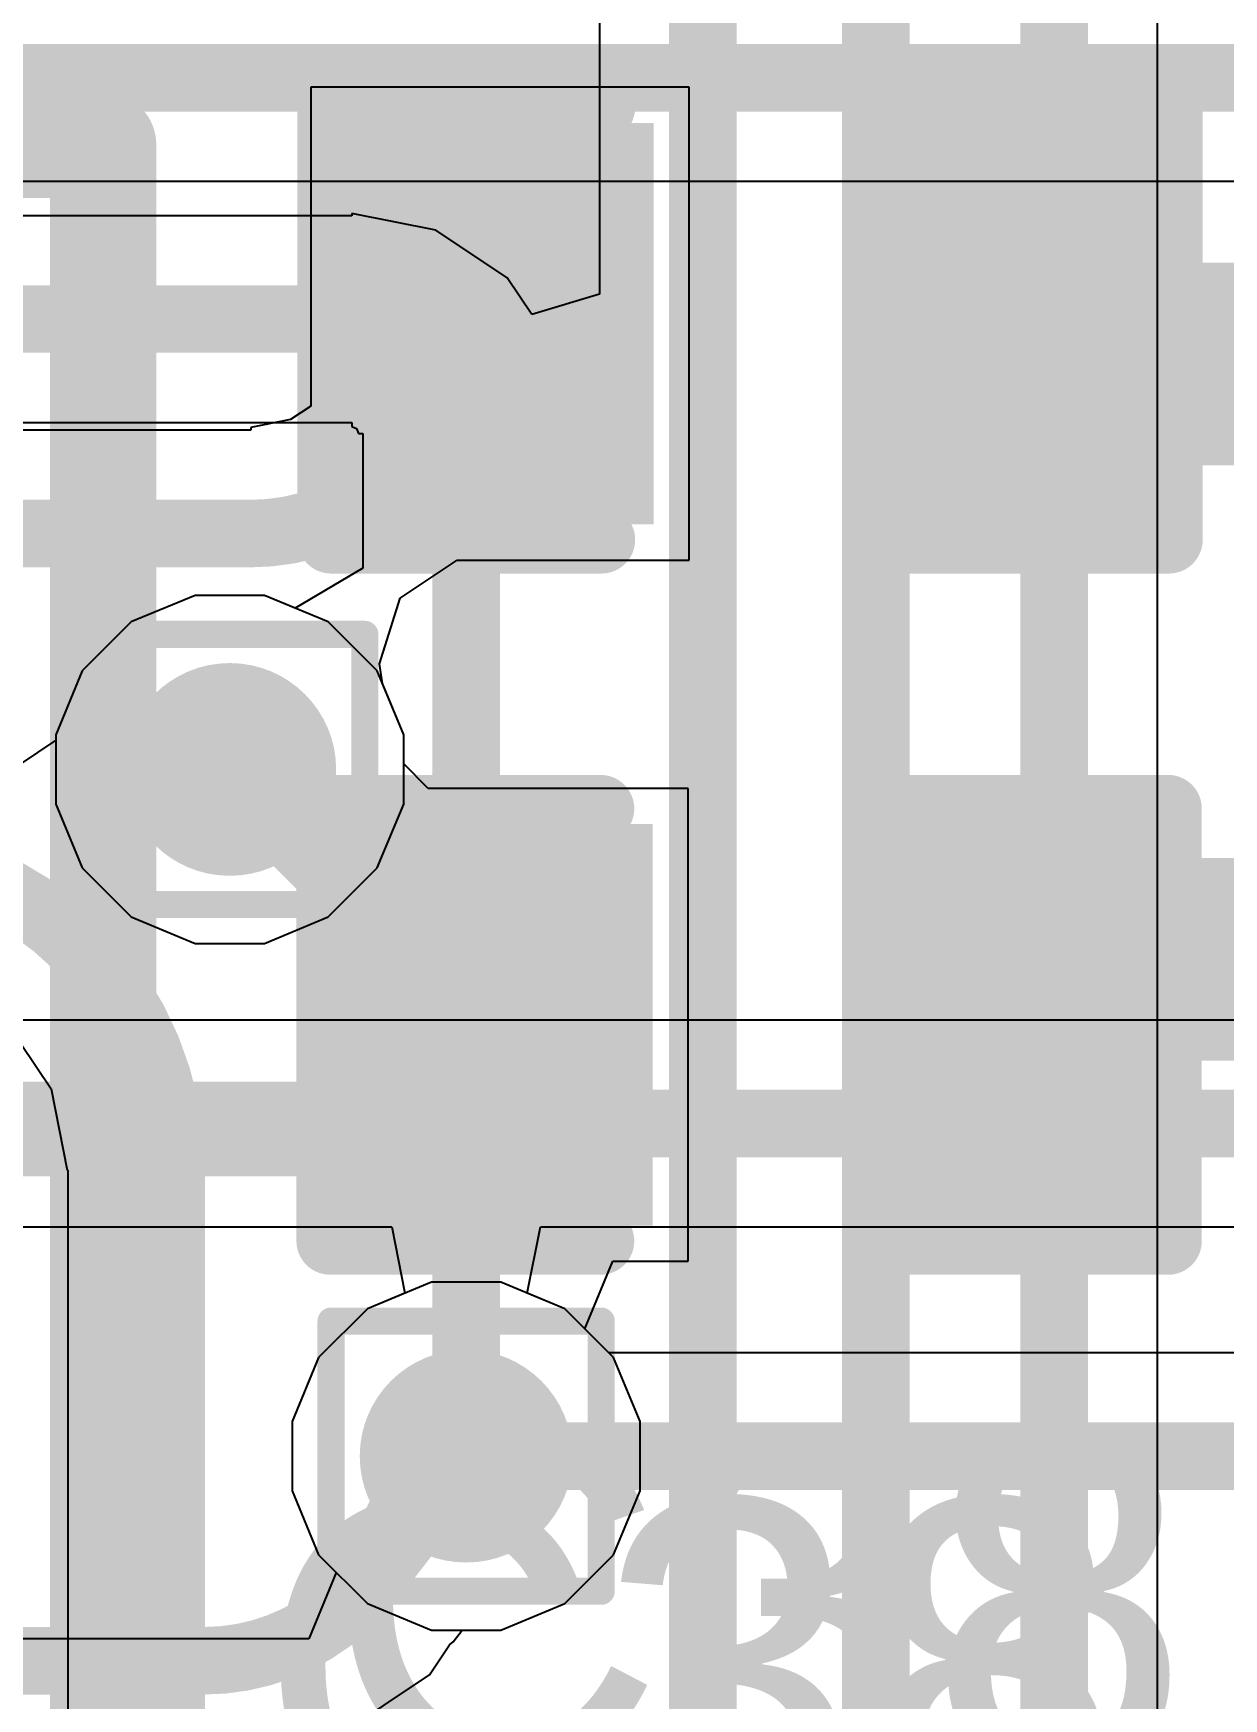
# Model space of a CAD drawing. Header units: inches. Extents: x -12 to 5355, y -7 to 5366.
# Drawn here: x 22.11 to 24.347, y 8.972 to 12.103 of the extents above; entities that cross this region are included whole.
import ezdxf

# ---------------------------------------------------------------- set-up
doc = ezdxf.new("R2010")
doc.units = ezdxf.units.IN
for name, color, linetype in [('BOTTOM LAYER', 5, 'Continuous'), ('Drill Drawing', 1, 'Continuous'), ('GROUND1', 16, 'Continuous'), ('GROUND2', 156, 'Continuous'), ('POWER', 76, 'Continuous'), ('SIGNAL', 90, 'Continuous'), ('TOP LAYER', 1, 'Continuous'), ('Top Overlay', 2, 'Continuous'), ('Top Paste', 8, 'Continuous'), ('Top Solder', 216, 'Continuous'), ('Via Holes', 16, 'Continuous')]:
    doc.layers.add(name, color=color, linetype=linetype)
doc.styles.add('Arial', font='', dxfattribs={"height": 0.2})
doc.styles.get('Arial').set_extended_font_data('Arial')

# ---------------------------------------------------------------- blocks, each defined once
blk = doc.blocks.new('C___0402_36')
at = {"layer": 'TOP LAYER'}
for points in [[(-0.6985, -0.3175), (-0.6985, 0.3175), (-0.2412999999999999, 0.3175), (-0.2413, -0.3175)], [(0.2412999999999999, -0.3175), (0.2413, 0.3175), (0.6985, 0.3175), (0.6985, -0.3175)]]:
    blk.add_hatch(color=1, dxfattribs=at).paths.add_polyline_path(points)
at = {"layer": 'Top Paste'}
for points in [[(-0.6985, -0.3175), (-0.6985, 0.3175), (-0.2412999999999999, 0.3175), (-0.2413, -0.3175)], [(0.2412999999999999, -0.3175), (0.2413, 0.3175), (0.6985, 0.3175), (0.6985, -0.3175)]]:
    blk.add_hatch(color=8, dxfattribs=at).paths.add_polyline_path(points)
at = {"layer": 'Top Solder'}
for points in [[(-0.7584998799999999, -0.37749988), (-0.7584998799999999, 0.37749988), (-0.18130012, 0.37749988), (-0.18130012, -0.37749988)], [(0.18130012, -0.37749988), (0.18130012, 0.37749988), (0.7584998799999999, 0.37749988), (0.7584998799999999, -0.37749988)]]:
    blk.add_hatch(color=216, dxfattribs=at).paths.add_polyline_path(points)
at = {"layer": 'Top Overlay'}
for points in [[(-0.7874, -0.4064, 0.127, 0.127, 0), (-0.7874, 0.4064, 0.127, 0.127, 0)], [(-0.7874, 0.4064, 0.127, 0.127, 0), (-0.2794, 0.4064, 0.127, 0.127, 0)], [(0.2794, 0.4064, 0.127, 0.127, 0), (0.7874, 0.4064, 0.127, 0.127, 0)], [(0.7874, -0.4064, 0.127, 0.127, 0), (0.7874, 0.4064, 0.127, 0.127, 0)], [(-0.7874, -0.4064, 0.127, 0.127, 0), (-0.2794, -0.4064, 0.127, 0.127, 0)], [(0.2794, -0.4064, 0.127, 0.127, 0), (0.7874, -0.4064, 0.127, 0.127, 0)]]:
    blk.add_lwpolyline(points, format="xyseb", dxfattribs=at)
for points in [[(-0.8191499999999999, 0.4064, 0.0635, 0.0635, 1), (-0.7556499999999999, 0.4064, 0.0635, 0.0635, 1)], [(-0.8191499999999999, 0.4064, 0.0635, 0.0635, 1), (-0.7556499999999999, 0.4064, 0.0635, 0.0635, 1)], [(-0.31115, 0.4064, 0.0635, 0.0635, 1), (-0.24765, 0.4064, 0.0635, 0.0635, 1)], [(0.24765, 0.4064, 0.0635, 0.0635, 1), (0.31115, 0.4064, 0.0635, 0.0635, 1)], [(0.7556499999999999, 0.4064, 0.0635, 0.0635, 1), (0.8191499999999999, 0.4064, 0.0635, 0.0635, 1)], [(0.7556499999999999, 0.4064, 0.0635, 0.0635, 1), (0.8191499999999999, 0.4064, 0.0635, 0.0635, 1)], [(-0.8191499999999999, -0.4064, 0.0635, 0.0635, 1), (-0.7556499999999999, -0.4064, 0.0635, 0.0635, 1)], [(-0.8191499999999999, -0.4064, 0.0635, 0.0635, 1), (-0.7556499999999999, -0.4064, 0.0635, 0.0635, 1)], [(-0.31115, -0.4064, 0.0635, 0.0635, 1), (-0.24765, -0.4064, 0.0635, 0.0635, 1)], [(0.24765, -0.4064, 0.0635, 0.0635, 1), (0.31115, -0.4064, 0.0635, 0.0635, 1)], [(0.7556499999999999, -0.4064, 0.0635, 0.0635, 1), (0.8191499999999999, -0.4064, 0.0635, 0.0635, 1)], [(0.7556499999999999, -0.4064, 0.0635, 0.0635, 1), (0.8191499999999999, -0.4064, 0.0635, 0.0635, 1)]]:
    blk.add_lwpolyline(points, format="xyseb", close=True, dxfattribs=at)
blk = doc.blocks.new('AQFN50P700X700X85_HS_74N_42')
at = {"layer": 'Top Overlay'}
for points in [[(-3.60000042, 3.60000296, 0.1999996, 0.1999996, 0), (-3.60000042, -3.59999788, 0.1999996, 0.1999996, 0)], [(3.60000042, -3.59999788, 0.1999996, 0.1999996, 0), (-3.60000042, -3.59999788, 0.1999996, 0.1999996, 0)]]:
    blk.add_lwpolyline(points, format="xyseb", dxfattribs=at)
blk.add_lwpolyline([(-3.65000032, -3.59999788, 0.0999998, 0.0999998, 1), (-3.55000052, -3.59999788, 0.0999998, 0.0999998, 1)], format="xyseb", close=True, dxfattribs=at)
blk.add_lwpolyline([(-3.65000032, -3.59999788, 0.0999998, 0.0999998, 1), (-3.55000052, -3.59999788, 0.0999998, 0.0999998, 1)], format="xyseb", close=True, dxfattribs=at)
blk = doc.blocks.new('C___0402_119')
at = {"layer": 'TOP LAYER'}
for points in [[(-0.6985, -0.3175), (-0.6985, 0.3175), (-0.2412999999999999, 0.3175), (-0.2413, -0.3175)], [(0.2412999999999999, -0.3175), (0.2413, 0.3175), (0.6985, 0.3175), (0.6985, -0.3175)]]:
    blk.add_hatch(color=1, dxfattribs=at).paths.add_polyline_path(points)
at = {"layer": 'Top Paste'}
for points in [[(-0.6985, -0.3175), (-0.6985, 0.3175), (-0.2412999999999999, 0.3175), (-0.2413, -0.3175)], [(0.2412999999999999, -0.3175), (0.2413, 0.3175), (0.6985, 0.3175), (0.6985, -0.3175)]]:
    blk.add_hatch(color=8, dxfattribs=at).paths.add_polyline_path(points)
at = {"layer": 'Top Solder'}
for points in [[(-0.7584998799999999, -0.37749988), (-0.7584998799999999, 0.37749988), (-0.18130012, 0.37749988), (-0.18130012, -0.37749988)], [(0.18130012, -0.37749988), (0.18130012, 0.37749988), (0.7584998799999999, 0.37749988), (0.7584998799999999, -0.37749988)]]:
    blk.add_hatch(color=216, dxfattribs=at).paths.add_polyline_path(points)
at = {"layer": 'Top Overlay'}
for points in [[(-0.7874, -0.4064, 0.127, 0.127, 0), (-0.7874, 0.4064, 0.127, 0.127, 0)], [(-0.7874, 0.4064, 0.127, 0.127, 0), (-0.2794, 0.4064, 0.127, 0.127, 0)], [(0.2794, 0.4064, 0.127, 0.127, 0), (0.7874, 0.4064, 0.127, 0.127, 0)], [(0.7874, -0.4064, 0.127, 0.127, 0), (0.7874, 0.4064, 0.127, 0.127, 0)], [(-0.7874, -0.4064, 0.127, 0.127, 0), (-0.2794, -0.4064, 0.127, 0.127, 0)], [(0.2794, -0.4064, 0.127, 0.127, 0), (0.7874, -0.4064, 0.127, 0.127, 0)]]:
    blk.add_lwpolyline(points, format="xyseb", dxfattribs=at)
for points in [[(-0.8191499999999999, 0.4064, 0.0635, 0.0635, 1), (-0.7556499999999999, 0.4064, 0.0635, 0.0635, 1)], [(-0.8191499999999999, 0.4064, 0.0635, 0.0635, 1), (-0.7556499999999999, 0.4064, 0.0635, 0.0635, 1)], [(-0.31115, 0.4064, 0.0635, 0.0635, 1), (-0.24765, 0.4064, 0.0635, 0.0635, 1)], [(0.24765, 0.4064, 0.0635, 0.0635, 1), (0.31115, 0.4064, 0.0635, 0.0635, 1)], [(0.7556499999999999, 0.4064, 0.0635, 0.0635, 1), (0.8191499999999999, 0.4064, 0.0635, 0.0635, 1)], [(0.7556499999999999, 0.4064, 0.0635, 0.0635, 1), (0.8191499999999999, 0.4064, 0.0635, 0.0635, 1)], [(-0.8191499999999999, -0.4064, 0.0635, 0.0635, 1), (-0.7556499999999999, -0.4064, 0.0635, 0.0635, 1)], [(-0.8191499999999999, -0.4064, 0.0635, 0.0635, 1), (-0.7556499999999999, -0.4064, 0.0635, 0.0635, 1)], [(-0.31115, -0.4064, 0.0635, 0.0635, 1), (-0.24765, -0.4064, 0.0635, 0.0635, 1)], [(0.24765, -0.4064, 0.0635, 0.0635, 1), (0.31115, -0.4064, 0.0635, 0.0635, 1)], [(0.7556499999999999, -0.4064, 0.0635, 0.0635, 1), (0.8191499999999999, -0.4064, 0.0635, 0.0635, 1)], [(0.7556499999999999, -0.4064, 0.0635, 0.0635, 1), (0.8191499999999999, -0.4064, 0.0635, 0.0635, 1)]]:
    blk.add_lwpolyline(points, format="xyseb", close=True, dxfattribs=at)
at = {"layer": 'Top Overlay', "style": 'Arial'}
blk.add_text('C38', height=0.635, dxfattribs=at).set_placement((-0.7984235999999999, -1.39943332))

msp = doc.modelspace()

# ---------------------------------------------------------------- hatches: boundary and pattern name
at = {"layer": 'BOTTOM LAYER'}
h = msp.add_hatch(color=5, dxfattribs=at)
edge = h.paths.add_edge_path()
edge.add_arc((22.479, 10.7188), 0.1999996, 0, 360)
h = msp.add_hatch(color=5, dxfattribs=at)
edge = h.paths.add_edge_path()
edge.add_arc((22.92331712, 9.427669739999999), 0.1999996, 0, 360)
at = {"layer": 'GROUND1'}
h = msp.add_hatch(color=16, dxfattribs=at)
edge = h.paths.add_edge_path()
edge.add_arc((22.479, 10.7188), 0.1999996, 0, 360)
h = msp.add_hatch(color=16, dxfattribs=at)
edge = h.paths.add_edge_path()
edge.add_arc((22.92331712, 9.427669739999999), 0.1999996, 0, 360)
at = {"layer": 'GROUND2'}
h = msp.add_hatch(color=156, dxfattribs=at)
edge = h.paths.add_edge_path()
edge.add_arc((22.479, 10.7188), 0.1999996, 0, 360)
h = msp.add_hatch(color=156, dxfattribs=at)
edge = h.paths.add_edge_path()
edge.add_arc((22.92331712, 9.427669739999999), 0.1999996, 0, 360)
at = {"layer": 'POWER'}
h = msp.add_hatch(color=76, dxfattribs=at)
edge = h.paths.add_edge_path()
edge.add_arc((22.479, 10.7188), 0.1999996, 0, 360)
h = msp.add_hatch(color=76, dxfattribs=at)
edge = h.paths.add_edge_path()
edge.add_arc((22.92331712, 9.427669739999999), 0.1999996, 0, 360)
at = {"layer": 'SIGNAL'}
h = msp.add_hatch(color=90, dxfattribs=at)
edge = h.paths.add_edge_path()
edge.add_arc((22.479, 10.7188), 0.1999996, 0, 360)
h = msp.add_hatch(color=90, dxfattribs=at)
edge = h.paths.add_edge_path()
edge.add_arc((22.92331712, 9.427669739999999), 0.1999996, 0, 360)
at = {"layer": 'TOP LAYER'}
h = msp.add_hatch(color=1, dxfattribs=at)
edge = h.paths.add_edge_path()
edge.add_arc((22.479, 10.7188), 0.1999996, 0, 360)
h = msp.add_hatch(color=1, dxfattribs=at)
edge = h.paths.add_edge_path()
edge.add_arc((22.92331712, 9.427669739999999), 0.1999996, 0, 360)
at = {"layer": 'Via Holes'}
h = msp.add_hatch(color=7, dxfattribs=at)
edge = h.paths.add_edge_path()
edge.add_arc((22.479, 10.7188), 0.0999998, 0, 360)
h = msp.add_hatch(color=7, dxfattribs=at)
edge = h.paths.add_edge_path()
edge.add_arc((22.92331712, 9.427669739999999), 0.0999998, 0, 360)

# ---------------------------------------------------------------- linework, layer by layer
at = {"layer": 'BOTTOM LAYER'}
for p, q in [((23.17376874, 14.62825116), (23.17376874, 11.61256758)), ((24.22263126, 4.93805464), (24.22263126, 14.05263128)), ((22.7084128, 11.75985202), (19.76363586, 11.75985202)), ((22.86659384, 11.73260036), (22.7084128, 11.76406334)), ((22.7084128, 11.76406334), (22.7084128, 11.75985202)), ((23.00069314, 11.64299678), (22.86659384, 11.73260036)), ((23.04676874, 11.57404086), (23.00069314, 11.64299678)), ((23.17376874, 11.61256758), (23.04676874, 11.57404086)), ((14.36012622, 11.3713895), (22.7084128, 11.3713895)), ((22.7084128, 11.3713895), (22.7084128, 11.36338596)), ((22.7084128, 11.36338596), (22.71737138, 11.35967502)), ((22.71737138, 11.35967502), (22.72108232, 11.35071644)), ((22.72108232, 11.35071644), (22.72908586, 11.35071644)), ((22.72908586, 11.35071644), (22.72908586, 11.0970949)), ((22.72908586, 11.0970949), (22.60208332, 11.0217585)), ((22.41395568, 11.0457996), (22.2937705, 10.9960156)), ((22.54404432, 11.0457996), (22.41395568, 11.0457996)), ((22.60208332, 11.0217585), (22.54404432, 11.0457996)), ((22.2937705, 10.9960156), (22.2017844, 10.9040295)), ((22.2017844, 10.9040295), (22.1520004, 10.78384432)), ((22.1520004, 10.77353192), (22.04640244, 10.70297326)), ((22.1520004, 10.78384432), (22.1520004, 10.77353192)), ((22.0563694, 10.24805926), (22.14310786, 10.11824748)), ((22.14310786, 10.11824748), (22.17356754, 9.96512104)), ((22.17356754, 9.96512104), (22.1748477, 9.96512104)), ((22.1748477, 9.96512104), (22.1748477, 5.43284156))]:
    msp.add_line(p, q, dxfattribs=at)
for points in [[(23.368, 7.196881719999999, 0.127, 0.127, 0), (23.368, 14.62825116, 0.127, 0.127, 0)], [(23.69349592, 2.45130828, 0.127, 0.127, 0), (23.69349592, 14.35106096, 0.127, 0.127, 0)], [(24.0284, 4.571999999999999, 0.127, 0.127, 0), (24.0284, 14.05263128, 0.127, 0.127, 0)], [(11.29810288, 11.56562076, 0.127, 0.127, 0), (22.7084128, 11.56562076, 0.127, 0.127, 0)], [(22.7084128, 11.56562076, 0.127, 0.127, -0.4142135623730951), (22.92331712, 11.35071644, 0.127, 0.127, 0)], [(22.92331712, 9.427669739999999, 0.127, 0.127, 0), (22.92331712, 11.35071644, 0.127, 0.127, 0)], [(21.77343118, 10.56076882, 0.127, 0.127, -0.4142135623730951), (22.36907896, 9.96512104, 0.127, 0.127, 0)], [(22.36907896, 0.67513708, 0.127, 0.127, 0), (22.36907896, 9.96512104, 0.127, 0.127, 0)]]:
    msp.add_lwpolyline(points, format="xyseb", dxfattribs=at)
for points in [[(22.6766628, 11.56562076, 0.0635, 0.0635, 1), (22.7401628, 11.56562076, 0.0635, 0.0635, 1)], [(22.6766628, 11.56562076, 0.0635, 0.0635, 1), (22.7401628, 11.56562076, 0.0635, 0.0635, 1)], [(22.89156712, 11.35071644, 0.0635, 0.0635, 1), (22.95506712, 11.35071644, 0.0635, 0.0635, 1)], [(22.89156712, 11.35071644, 0.0635, 0.0635, 1), (22.95506712, 11.35071644, 0.0635, 0.0635, 1)], [(22.33732896, 9.96512104, 0.0635, 0.0635, 1), (22.40082896, 9.96512104, 0.0635, 0.0635, 1)], [(22.33732896, 9.96512104, 0.0635, 0.0635, 1), (22.40082896, 9.96512104, 0.0635, 0.0635, 1)], [(22.89156712, 9.427669739999999, 0.0635, 0.0635, 1), (22.95506712, 9.427669739999999, 0.0635, 0.0635, 1)]]:
    msp.add_lwpolyline(points, format="xyseb", close=True, dxfattribs=at)
at = {"layer": 'Drill Drawing'}
for points in [[(22.225, 10.9728, 0.0508, 0.0508, 0), (22.733, 10.9728, 0.0508, 0.0508, 0)], [(22.225, 10.4648, 0.0508, 0.0508, 0), (22.225, 10.9728, 0.0508, 0.0508, 0)], [(22.733, 10.4648, 0.0508, 0.0508, 0), (22.733, 10.9728, 0.0508, 0.0508, 0)], [(22.225, 10.4648, 0.0508, 0.0508, 0), (22.733, 10.4648, 0.0508, 0.0508, 0)], [(22.66931712, 9.68166974, 0.0508, 0.0508, 0), (23.17731712, 9.68166974, 0.0508, 0.0508, 0)], [(22.66931712, 9.17366974, 0.0508, 0.0508, 0), (22.66931712, 9.68166974, 0.0508, 0.0508, 0)], [(23.17731712, 9.17366974, 0.0508, 0.0508, 0), (23.17731712, 9.68166974, 0.0508, 0.0508, 0)], [(22.66931712, 9.17366974, 0.0508, 0.0508, 0), (23.17731712, 9.17366974, 0.0508, 0.0508, 0)]]:
    msp.add_lwpolyline(points, format="xyseb", dxfattribs=at)
for points in [[(22.2123, 10.9728, 0.0254, 0.0254, 1), (22.2377, 10.9728, 0.0254, 0.0254, 1)], [(22.2123, 10.9728, 0.0254, 0.0254, 1), (22.2377, 10.9728, 0.0254, 0.0254, 1)], [(22.7203, 10.9728, 0.0254, 0.0254, 1), (22.7457, 10.9728, 0.0254, 0.0254, 1)], [(22.7203, 10.9728, 0.0254, 0.0254, 1), (22.7457, 10.9728, 0.0254, 0.0254, 1)], [(22.2123, 10.4648, 0.0254, 0.0254, 1), (22.2377, 10.4648, 0.0254, 0.0254, 1)], [(22.2123, 10.4648, 0.0254, 0.0254, 1), (22.2377, 10.4648, 0.0254, 0.0254, 1)], [(22.7203, 10.4648, 0.0254, 0.0254, 1), (22.7457, 10.4648, 0.0254, 0.0254, 1)], [(22.7203, 10.4648, 0.0254, 0.0254, 1), (22.7457, 10.4648, 0.0254, 0.0254, 1)], [(22.65661712, 9.68166974, 0.0254, 0.0254, 1), (22.68201712, 9.68166974, 0.0254, 0.0254, 1)], [(22.65661712, 9.68166974, 0.0254, 0.0254, 1), (22.68201712, 9.68166974, 0.0254, 0.0254, 1)], [(23.16461712, 9.68166974, 0.0254, 0.0254, 1), (23.19001712, 9.68166974, 0.0254, 0.0254, 1)], [(23.16461712, 9.68166974, 0.0254, 0.0254, 1), (23.19001712, 9.68166974, 0.0254, 0.0254, 1)], [(22.65661712, 9.17366974, 0.0254, 0.0254, 1), (22.68201712, 9.17366974, 0.0254, 0.0254, 1)], [(22.65661712, 9.17366974, 0.0254, 0.0254, 1), (22.68201712, 9.17366974, 0.0254, 0.0254, 1)], [(23.16461712, 9.17366974, 0.0254, 0.0254, 1), (23.19001712, 9.17366974, 0.0254, 0.0254, 1)], [(23.16461712, 9.17366974, 0.0254, 0.0254, 1), (23.19001712, 9.17366974, 0.0254, 0.0254, 1)]]:
    msp.add_lwpolyline(points, format="xyseb", close=True, dxfattribs=at)
at = {"layer": 'GROUND1'}
for p, q in [((22.41395568, 11.0457996), (22.2937705, 10.9960156)), ((22.54404432, 11.0457996), (22.41395568, 11.0457996)), ((22.6642295, 10.9960156), (22.54404432, 11.0457996)), ((22.2937705, 10.9960156), (22.2017844, 10.9040295)), ((22.7562156, 10.9040295), (22.6642295, 10.9960156)), ((22.2017844, 10.9040295), (22.1520004, 10.78384432)), ((22.8059996, 10.78384432), (22.7562156, 10.9040295)), ((22.1520004, 10.78384432), (22.1520004, 10.65375568)), ((22.8059996, 10.65375568), (22.8059996, 10.78384432)), ((22.1520004, 10.65375568), (22.2017844, 10.5335705)), ((22.7562156, 10.5335705), (22.8059996, 10.65375568)), ((22.2017844, 10.5335705), (22.2937705, 10.4415844)), ((22.6642295, 10.4415844), (22.7562156, 10.5335705)), ((22.2937705, 10.4415844), (22.41395568, 10.3918004)), ((22.54404432, 10.3918004), (22.6642295, 10.4415844)), ((22.41395568, 10.3918004), (22.54404432, 10.3918004)), ((22.8582728, 9.75466934), (22.73808762, 9.704885339999999)), ((22.98836144, 9.75466934), (22.8582728, 9.75466934)), ((23.10854662, 9.704885339999999), (22.98836144, 9.75466934)), ((22.73808762, 9.704885339999999), (22.64610152, 9.612899239999999)), ((23.20053272, 9.612899239999999), (23.10854662, 9.704885339999999)), ((22.64610152, 9.612899239999999), (22.59631752, 9.492714059999999)), ((23.25031672, 9.492714059999999), (23.20053272, 9.612899239999999)), ((22.59631752, 9.492714059999999), (22.59631752, 9.36262542)), ((23.25031672, 9.36262542), (23.25031672, 9.492714059999999)), ((22.59631752, 9.36262542), (22.64610152, 9.24244024)), ((23.20053272, 9.24244024), (23.25031672, 9.36262542)), ((22.64610152, 9.24244024), (22.73808762, 9.15045414)), ((23.10854662, 9.15045414), (23.20053272, 9.24244024)), ((22.73808762, 9.15045414), (22.8582728, 9.10067014)), ((22.98836144, 9.10067014), (23.10854662, 9.15045414)), ((22.8582728, 9.10067014), (22.98836144, 9.10067014))]:
    msp.add_line(p, q, dxfattribs=at)
at = {"layer": 'GROUND2'}
for p, q in [((22.41395568, 11.0457996), (22.2937705, 10.9960156)), ((22.54404432, 11.0457996), (22.41395568, 11.0457996)), ((22.6642295, 10.9960156), (22.54404432, 11.0457996)), ((22.2937705, 10.9960156), (22.2017844, 10.9040295)), ((22.7562156, 10.9040295), (22.6642295, 10.9960156)), ((22.2017844, 10.9040295), (22.1520004, 10.78384432)), ((22.8059996, 10.78384432), (22.7562156, 10.9040295)), ((22.1520004, 10.78384432), (22.1520004, 10.65375568)), ((22.8059996, 10.65375568), (22.8059996, 10.78384432)), ((22.1520004, 10.65375568), (22.2017844, 10.5335705)), ((22.7562156, 10.5335705), (22.8059996, 10.65375568)), ((22.2017844, 10.5335705), (22.2937705, 10.4415844)), ((22.6642295, 10.4415844), (22.7562156, 10.5335705)), ((22.2937705, 10.4415844), (22.41395568, 10.3918004)), ((22.54404432, 10.3918004), (22.6642295, 10.4415844)), ((22.41395568, 10.3918004), (22.54404432, 10.3918004)), ((22.8582728, 9.75466934), (22.73808762, 9.704885339999999)), ((22.98836144, 9.75466934), (22.8582728, 9.75466934)), ((23.10854662, 9.704885339999999), (22.98836144, 9.75466934)), ((22.73808762, 9.704885339999999), (22.64610152, 9.612899239999999)), ((23.20053272, 9.612899239999999), (23.10854662, 9.704885339999999)), ((22.64610152, 9.612899239999999), (22.59631752, 9.492714059999999)), ((23.25031672, 9.492714059999999), (23.20053272, 9.612899239999999)), ((22.59631752, 9.492714059999999), (22.59631752, 9.36262542)), ((23.25031672, 9.36262542), (23.25031672, 9.492714059999999)), ((22.59631752, 9.36262542), (22.64610152, 9.24244024)), ((23.20053272, 9.24244024), (23.25031672, 9.36262542)), ((22.64610152, 9.24244024), (22.73808762, 9.15045414)), ((23.10854662, 9.15045414), (23.20053272, 9.24244024)), ((22.73808762, 9.15045414), (22.8582728, 9.10067014)), ((22.98836144, 9.10067014), (23.10854662, 9.15045414)), ((22.8582728, 9.10067014), (22.98836144, 9.10067014))]:
    msp.add_line(p, q, dxfattribs=at)
at = {"layer": 'POWER'}
for p, q in [((22.8582728, 9.75466934), (22.73808762, 9.704885339999999)), ((22.98836144, 9.75466934), (22.8582728, 9.75466934)), ((23.10854662, 9.704885339999999), (22.98836144, 9.75466934)), ((22.73808762, 9.704885339999999), (22.64610152, 9.612899239999999)), ((23.20053272, 9.612899239999999), (23.10854662, 9.704885339999999)), ((22.64610152, 9.612899239999999), (22.59631752, 9.492714059999999)), ((23.25031672, 9.492714059999999), (23.20053272, 9.612899239999999)), ((22.59631752, 9.492714059999999), (22.59631752, 9.36262542)), ((23.25031672, 9.36262542), (23.25031672, 9.492714059999999)), ((22.59631752, 9.36262542), (22.64610152, 9.24244024)), ((23.20053272, 9.24244024), (23.25031672, 9.36262542)), ((22.64610152, 9.24244024), (22.73808762, 9.15045414)), ((23.10854662, 9.15045414), (23.20053272, 9.24244024)), ((22.73808762, 9.15045414), (22.8582728, 9.10067014)), ((22.98836144, 9.10067014), (23.10854662, 9.15045414)), ((22.8582728, 9.10067014), (22.98836144, 9.10067014))]:
    msp.add_line(p, q, dxfattribs=at)
at = {"layer": 'SIGNAL'}
for p, q in [((19.9545829, 11.8247795), (30.31675928, 11.8247795)), ((22.41395568, 11.0457996), (22.2937705, 10.9960156)), ((22.54404432, 11.0457996), (22.41395568, 11.0457996)), ((22.6642295, 10.9960156), (22.54404432, 11.0457996)), ((22.2937705, 10.9960156), (22.2017844, 10.9040295)), ((22.7562156, 10.9040295), (22.6642295, 10.9960156)), ((22.2017844, 10.9040295), (22.1520004, 10.78384432)), ((22.8059996, 10.78384432), (22.7562156, 10.9040295)), ((22.1520004, 10.78384432), (22.1520004, 10.65375568)), ((22.8059996, 10.65375568), (22.8059996, 10.78384432)), ((22.1520004, 10.65375568), (22.2017844, 10.5335705)), ((22.7562156, 10.5335705), (22.8059996, 10.65375568)), ((22.2017844, 10.5335705), (22.2937705, 10.4415844)), ((22.6642295, 10.4415844), (22.7562156, 10.5335705)), ((22.2937705, 10.4415844), (22.41395568, 10.3918004)), ((22.54404432, 10.3918004), (22.6642295, 10.4415844)), ((22.41395568, 10.3918004), (22.54404432, 10.3918004)), ((30.62809724, 10.24744458), (20.91541664, 10.24744458)), ((20.91541664, 9.85898206), (22.78346218, 9.85898206)), ((22.78346218, 9.85898206), (22.80832624, 9.73398104)), ((23.038308, 9.73398104), (23.06317206, 9.85898206)), ((23.06317206, 9.85898206), (30.62809724, 9.85898206)), ((22.80832624, 9.73398104), (22.73808762, 9.704885339999999)), ((23.10854662, 9.704885339999999), (23.038308, 9.73398104)), ((22.73808762, 9.704885339999999), (22.64610152, 9.612899239999999)), ((23.19153096, 9.621901), (23.10854662, 9.704885339999999)), ((22.64610152, 9.612899239999999), (22.59631752, 9.492714059999999)), ((30.87602918, 9.621901), (23.19153096, 9.621901)), ((22.59631752, 9.492714059999999), (22.59631752, 9.36262542)), ((22.59631752, 9.36262542), (22.64610152, 9.24244024)), ((22.64610152, 9.24244024), (22.67930948, 9.20923228)), ((22.67930948, 9.20923228), (22.62753158, 9.08423126)), ((22.62753158, 9.08423126), (21.082, 9.08423126))]:
    msp.add_line(p, q, dxfattribs=at)
for points in [[(19.39441384, 12.01901076, 0.127, 0.127, 0), (30.31675928, 12.01901076, 0.127, 0.127, 0)], [(20.6472028, 10.05321332, 0.127, 0.127, 0), (30.62809724, 10.05321332, 0.127, 0.127, 0)], [(22.92331712, 9.427669739999999, 0.127, 0.127, 0), (30.87602918, 9.427669739999999, 0.127, 0.127, 0)]]:
    msp.add_lwpolyline(points, format="xyseb", dxfattribs=at)
msp.add_lwpolyline([(22.89156712, 9.427669739999999, 0.0635, 0.0635, 1), (22.95506712, 9.427669739999999, 0.0635, 0.0635, 1)], format="xyseb", close=True, dxfattribs=at)
at = {"layer": 'TOP LAYER'}
for p, q in [((23.3426, 12.0015), (22.6314, 12.0015)), ((22.6314, 12.0015), (22.6314, 11.40203206)), ((23.3426, 11.1125), (23.3426, 12.0015)), ((22.6314, 11.40203206), (22.5933381, 11.37660158)), ((22.5933381, 11.37660158), (22.51861384, 11.3617375)), ((22.51861384, 11.35652034), (21.73751304, 11.35652034)), ((22.51861384, 11.3617375), (22.51861384, 11.35652034)), ((22.79919748, 11.04065356), (22.90672584, 11.1125)), ((22.90672584, 11.1125), (23.3426, 11.1125)), ((22.76043454, 10.91743816), (22.79919748, 11.04065356)), ((22.76613938, 10.88007222), (22.76043454, 10.91743816)), ((22.8059996, 10.78384432), (22.76613938, 10.88007222)), ((22.8059996, 10.7292648), (22.8059996, 10.78384432)), ((22.85213108, 10.68313332), (22.8059996, 10.7292648)), ((23.3409236, 10.68313332), (22.85213108, 10.68313332)), ((23.3409236, 9.794133319999998), (23.3409236, 10.68313332)), ((23.14629864, 9.66713332), (23.19890458, 9.794133319999998)), ((23.19890458, 9.794133319999998), (23.3409236, 9.794133319999998)), ((23.20053272, 9.612899239999999), (23.14629864, 9.66713332)), ((23.25031672, 9.492714059999999), (23.20053272, 9.612899239999999)), ((23.25031672, 9.36262542), (23.25031672, 9.492714059999999)), ((23.20053272, 9.24244024), (23.25031672, 9.36262542)), ((23.10854662, 9.15045414), (23.20053272, 9.24244024)), ((22.98836144, 9.10067014), (23.10854662, 9.15045414)), ((22.89874516, 9.078587379999998), (22.91583682, 9.10067014)), ((22.91583682, 9.10067014), (22.98836144, 9.10067014)), ((22.8546787, 9.016768859999999), (22.8921564, 9.07285714)), ((22.8921564, 9.07285714), (22.89874516, 9.078587379999998)), ((22.65995214, 8.88665482), (22.8546787, 9.016768859999999))]:
    msp.add_line(p, q, dxfattribs=at)
for points in [[(23.9268, 11.557, 0.3809999999999999, 0.3809999999999999, 0), (24.0919, 11.4808, 0.3809999999999999, 0.3809999999999999, 0)], [(24.0919, 11.4808, 0.3809999999999999, 0.3809999999999999, 0), (24.8666, 11.4808, 0.3809999999999999, 0.3809999999999999, 0)], [(22.8219, 11.303, 0.127, 0.127, 0), (22.987, 11.557, 0.127, 0.127, 0)], [(22.80356882, 11.2838738, 0.127, 0.127, 0), (22.8219, 11.303, 0.127, 0.127, 0)], [(22.80356882, 11.2838738, 0.127, 0.127, -0.204425921930195), (22.51861384, 11.16228908, 0.127, 0.127, 0)], [(20.92898532, 11.16228908, 0.127, 0.127, 0), (22.51861384, 11.16228908, 0.127, 0.127, 0)], [(22.479, 10.7188, 0.1778, 0.1778, -0.1980864821440176), (22.52351096, 10.70044596, 0.1778, 0.1778, 0)], [(22.52351096, 10.70044596, 0.1778, 0.1778, 0), (22.5236532, 10.70030372, 0.1778, 0.1778, 0)], [(22.52351096, 10.70044596, 0.1778, 0.1778, -0.0007945774146535443), (22.5236532, 10.70030372, 0.1778, 0.1778, 0)], [(22.5236532, 10.70030372, 0.1778, 0.1778, 0), (22.9853236, 10.23863332, 0.1778, 0.1778, 0)], [(24.0902236, 10.36197572, 0.3809999999999999, 0.3809999999999999, 0), (24.86054718, 10.36197572, 0.3809999999999999, 0.3809999999999999, 0)], [(23.9251236, 10.23863332, 0.127, 0.127, 0), (24.0902236, 10.36197572, 0.127, 0.127, 0)], [(21.89099762, 10.04299998, 0.1778, 0.1778, 0), (22.8986588, 10.04299998, 0.1778, 0.1778, 0)], [(22.74514628, 9.19747208, 0.127, 0.127, 0), (22.92331712, 9.427669739999999, 0.127, 0.127, 0)], [(22.74514882, 9.19747208, 0.127, 0.127, -0.2320651415255951), (22.4302574, 9.042999439999999, 0.127, 0.127, 0)], [(21.89099762, 9.042999439999999, 0.127, 0.127, 0), (22.43025486, 9.042999439999999, 0.127, 0.127, 0)], [(22.43025486, 9.042999439999999, 0.127, 0.127, 0), (22.4302574, 9.042999439999999, 0.127, 0.127, 0)]]:
    msp.add_lwpolyline(points, format="xyseb", dxfattribs=at)
for points in [[(23.83155, 11.557, 0.1905, 0.1905, 1), (24.02205, 11.557, 0.1905, 0.1905, 1)], [(23.99665, 11.4808, 0.1905, 0.1905, 1), (24.18715, 11.4808, 0.1905, 0.1905, 1)], [(23.99665, 11.4808, 0.1905, 0.1905, 1), (24.18715, 11.4808, 0.1905, 0.1905, 1)], [(22.95525, 11.557, 0.0635, 0.0635, 1), (23.01875, 11.557, 0.0635, 0.0635, 1)], [(22.79015, 11.303, 0.0635, 0.0635, 1), (22.85365, 11.303, 0.0635, 0.0635, 1)], [(22.79015, 11.303, 0.0635, 0.0635, 1), (22.85365, 11.303, 0.0635, 0.0635, 1)], [(22.77181882, 11.2838738, 0.0635, 0.0635, 1), (22.83531882, 11.2838738, 0.0635, 0.0635, 1)], [(22.77181882, 11.2838738, 0.0635, 0.0635, 1), (22.83531882, 11.2838738, 0.0635, 0.0635, 1)], [(22.48686384, 11.16228908, 0.0635, 0.0635, 1), (22.55036384, 11.16228908, 0.0635, 0.0635, 1)], [(22.48686384, 11.16228908, 0.0635, 0.0635, 1), (22.55036384, 11.16228908, 0.0635, 0.0635, 1)], [(22.43455, 10.7188, 0.08889999999999999, 0.08889999999999999, 1), (22.52345, 10.7188, 0.08889999999999999, 0.08889999999999999, 1)], [(22.47906096, 10.70044596, 0.08889999999999999, 0.08889999999999999, 1), (22.56796096, 10.70044596, 0.08889999999999999, 0.08889999999999999, 1)], [(22.47906096, 10.70044596, 0.08889999999999999, 0.08889999999999999, 1), (22.56796096, 10.70044596, 0.08889999999999999, 0.08889999999999999, 1)], [(22.47906096, 10.70044596, 0.08889999999999999, 0.08889999999999999, 1), (22.56796096, 10.70044596, 0.08889999999999999, 0.08889999999999999, 1)], [(22.4792032, 10.70030372, 0.08889999999999999, 0.08889999999999999, 1), (22.5681032, 10.70030372, 0.08889999999999999, 0.08889999999999999, 1)], [(22.4792032, 10.70030372, 0.08889999999999999, 0.08889999999999999, 1), (22.5681032, 10.70030372, 0.08889999999999999, 0.08889999999999999, 1)], [(22.4792032, 10.70030372, 0.08889999999999999, 0.08889999999999999, 1), (22.5681032, 10.70030372, 0.08889999999999999, 0.08889999999999999, 1)], [(23.9949736, 10.36197572, 0.1905, 0.1905, 1), (24.1854736, 10.36197572, 0.1905, 0.1905, 1)], [(24.0584736, 10.36197572, 0.0635, 0.0635, 1), (24.1219736, 10.36197572, 0.0635, 0.0635, 1)], [(22.9408736, 10.23863332, 0.08889999999999999, 0.08889999999999999, 1), (23.0297736, 10.23863332, 0.08889999999999999, 0.08889999999999999, 1)], [(23.8933736, 10.23863332, 0.0635, 0.0635, 1), (23.9568736, 10.23863332, 0.0635, 0.0635, 1)], [(22.8542088, 10.04299998, 0.08889999999999999, 0.08889999999999999, 1), (22.9431088, 10.04299998, 0.08889999999999999, 0.08889999999999999, 1)], [(22.89156712, 9.427669739999999, 0.0635, 0.0635, 1), (22.95506712, 9.427669739999999, 0.0635, 0.0635, 1)], [(22.71339628, 9.19747208, 0.0635, 0.0635, 1), (22.77689628, 9.19747208, 0.0635, 0.0635, 1)], [(22.71339882, 9.19747208, 0.0635, 0.0635, 1), (22.77689882, 9.19747208, 0.0635, 0.0635, 1)], [(22.39850486, 9.042999439999999, 0.0635, 0.0635, 1), (22.46200486, 9.042999439999999, 0.0635, 0.0635, 1)], [(22.39850486, 9.042999439999999, 0.0635, 0.0635, 1), (22.46200486, 9.042999439999999, 0.0635, 0.0635, 1)], [(22.3985074, 9.042999439999999, 0.0635, 0.0635, 1), (22.4620074, 9.042999439999999, 0.0635, 0.0635, 1)], [(22.3985074, 9.042999439999999, 0.0635, 0.0635, 1), (22.4620074, 9.042999439999999, 0.0635, 0.0635, 1)]]:
    msp.add_lwpolyline(points, format="xyseb", close=True, dxfattribs=at)

# ---------------------------------------------------------------- block references
for name, p in [('C___0402_36', (23.4569, 11.557)), ('C___0402_119', (23.4552236, 10.23863332))]:
    msp.add_blockref(name, p)
at = {"rotation": 180}
msp.add_blockref('AQFN50P700X700X85_HS_74N_42', (18.64099904, 8.29300094), dxfattribs=at)

# ---------------------------------------------------------------- texts
at = {"layer": 'Top Overlay', "style": 'Arial'}
msp.add_text('C38', height=0.635, dxfattribs=at).set_placement((22.5298, 8.712200000000001))

doc.saveas('drawing.dxf')
